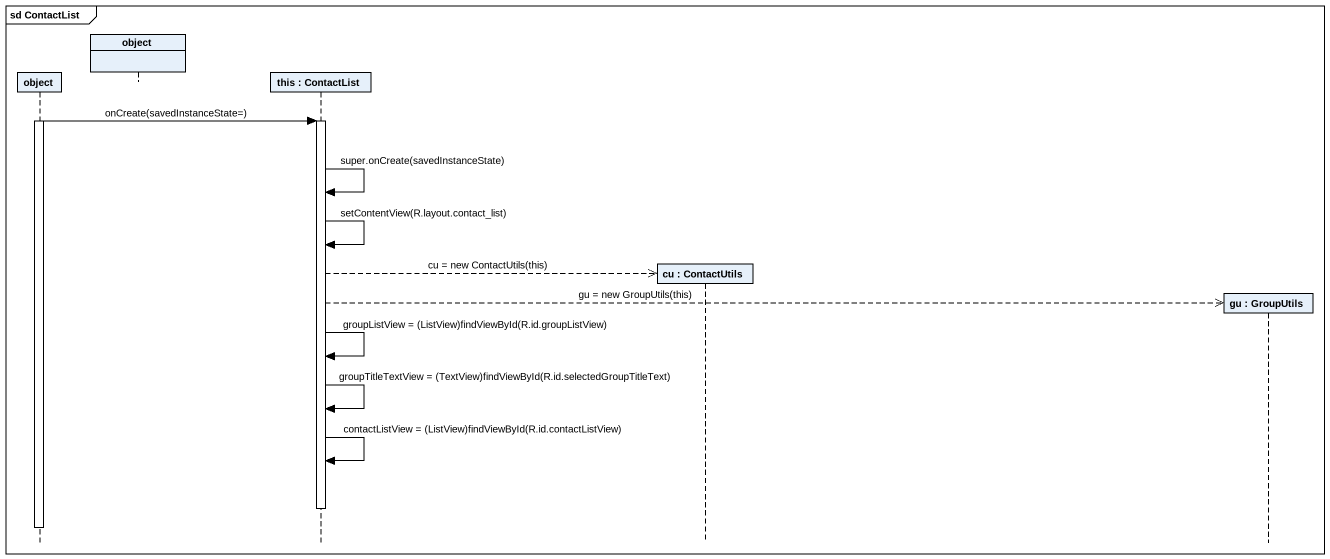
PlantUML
@startuml
mainframe sd ContactList
hide footbox
participant "object" as object_
participant "object" as object__2
participant "this : ContactList" as this
participant "cu : ContactUtils" as cu
participant "gu : GroupUtils" as gu

activate object_
object_ -> this : onCreate(savedInstanceState=)
activate this
this -> this : super.onCreate(savedInstanceState)
this -> this : setContentView(R.layout.contact_list)
this -->> cu ** : cu = new ContactUtils(this)
this -->> gu ** : gu = new GroupUtils(this)
this -> this : groupListView = (ListView)findViewById(R.id.groupListView)
this -> this : groupTitleTextView = (TextView)findViewById(R.id.selectedGroupTitleText)
this -> this : contactListView = (ListView)findViewById(R.id.contactListView)
deactivate this
deactivate object_
@enduml
